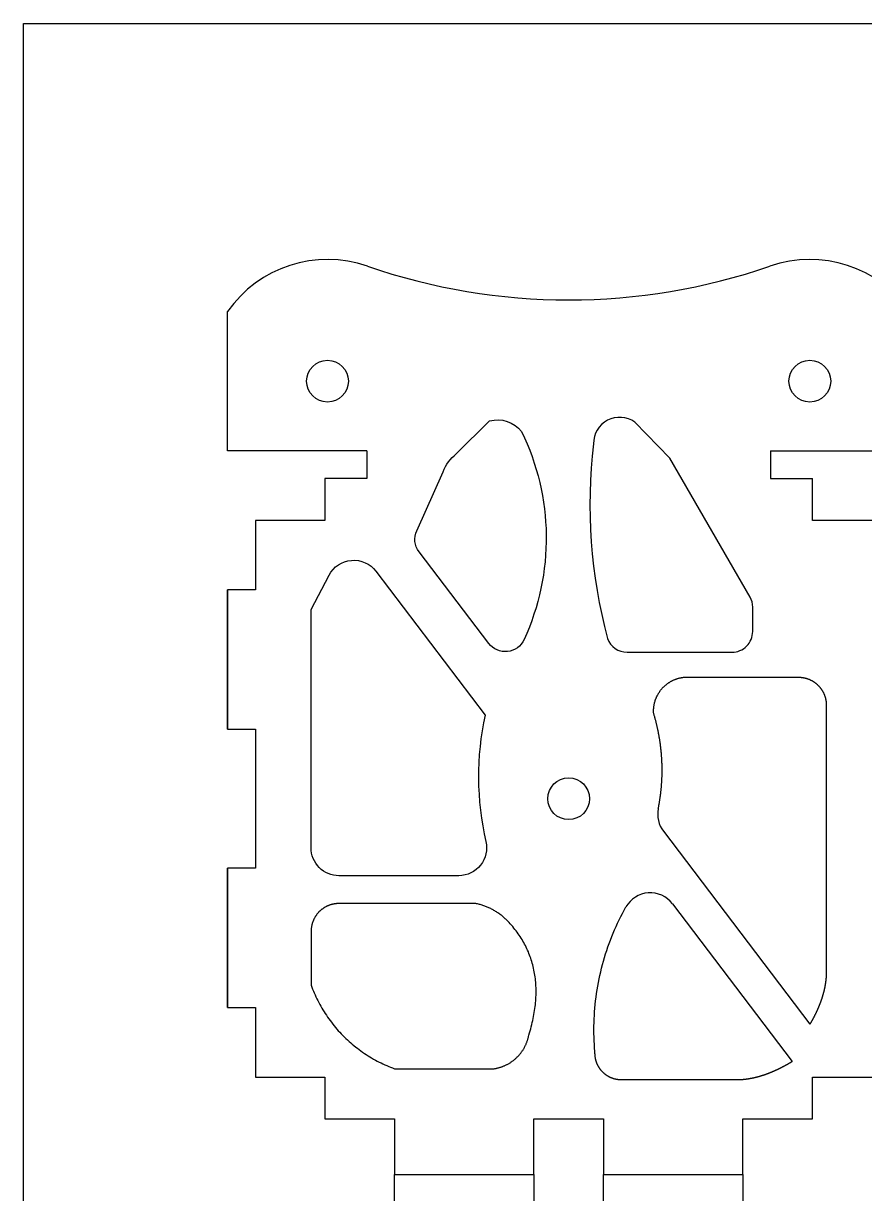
# Model space of a CAD drawing. Header units: millimetres. Extents: x 101 to 1419, y 216 to 432.
# Drawn here: x 1119.8 to 1180.2, y 348.2 to 432.3 of the extents above; entities that cross this region are included whole.
import ezdxf

# ---------------------------------------------------------------- set-up
doc = ezdxf.new("R2010")
doc.units = ezdxf.units.MM
doc.layers.add('2mm航空层板', color=2, linetype='Continuous')

msp = doc.modelspace()

# ---------------------------------------------------------------- linework, layer by layer
msp.add_lwpolyline([(1119.817, 432.277), (1418.924, 432.277), (1418.924, 271.384), (1119.817, 271.384)], close=True)
at = {"layer": '2mm航空层板'}
for p, q in [((1134.475, 401.575), (1134.475, 411.575)), ((1134.475, 401.575), (1134.475, 411.575)), ((1144.475, 401.575), (1134.475, 401.575)), ((1144.475, 401.575), (1144.475, 399.575)), ((1173.475, 401.575), (1183.475, 401.575)), ((1173.475, 401.575), (1173.475, 399.575)), ((1144.475, 399.575), (1141.475, 399.575)), ((1141.475, 399.575), (1141.475, 396.575)), ((1173.475, 399.575), (1176.475, 399.575)), ((1176.475, 396.575), (1176.475, 399.575)), ((1141.475, 396.575), (1136.475, 396.575)), ((1136.475, 396.575), (1136.475, 391.575)), ((1181.475, 396.575), (1176.475, 396.575)), ((1134.475, 381.575), (1134.475, 391.575)), ((1136.475, 391.575), (1134.475, 391.575)), ((1134.475, 391.575), (1134.475, 381.575)), ((1134.475, 381.575), (1136.475, 381.575)), ((1136.475, 381.575), (1136.475, 371.575)), ((1165.776, 374.247), (1176.298, 360.379)), ((1134.475, 361.575), (1134.475, 371.575)), ((1136.475, 371.575), (1134.475, 371.575)), ((1134.475, 371.575), (1134.475, 361.575)), ((1166.425, 369.029), (1175.028, 357.691)), ((1134.475, 361.575), (1136.475, 361.575)), ((1136.475, 361.575), (1136.475, 356.575)), ((1136.475, 356.575), (1141.475, 356.575)), ((1141.475, 356.575), (1141.475, 353.575)), ((1176.475, 353.575), (1176.475, 356.575)), ((1176.475, 356.575), (1181.475, 356.575)), ((1141.475, 353.575), (1146.475, 353.575)), ((1146.475, 353.575), (1146.475, 349.575)), ((1156.475, 349.575), (1156.475, 353.575)), ((1156.475, 353.575), (1161.475, 353.575)), ((1161.475, 353.575), (1161.475, 349.575)), ((1171.475, 349.575), (1171.475, 353.575)), ((1171.475, 353.575), (1176.475, 353.575))]:
    msp.add_line(p, q, dxfattribs=at)
for points in [[(1148.059, 395.833), (1149.966, 400.069, -0.14107), (1150.896, 401.348), (1153.295, 403.723, -0.299956), (1155.596, 402.951, -0.224333), (1155.772, 388.009, -0.566928), (1153.233, 387.729), (1148.231, 394.322, -0.274639)], [(1170.702, 387.1, 0.414214), (1172.191, 388.589), (1172.191, 390.348, 0.124665), (1172.012, 391.056), (1166.232, 401.038), (1163.723, 403.621, 0.620904), (1160.761, 402.074, 0.09486), (1161.765, 388.093, 0.317918), (1163.168, 387.1)]]:
    msp.add_lwpolyline(points, format="xyb", close=True, dxfattribs=at)
msp.add_lwpolyline([(1152.973, 382.585, 0.111225), (1153.033, 373.498, -0.482738), (1151.085, 371.045), (1142.475, 371.045, -0.414214), (1140.475, 373.045), (1140.475, 390.175), (1141.77, 392.638, -0.549131), (1145.133, 392.917), (1152.973, 382.585)], format="xyb", dxfattribs=at)
for points in [[(1146.475, 346.575), (1146.475, 349.575), (1156.475, 349.575), (1156.475, 346.575)], [(1161.475, 346.575), (1161.475, 349.575), (1171.475, 349.575), (1171.475, 346.575)]]:
    msp.add_lwpolyline(points, dxfattribs=at)
for points in [[(1165.08, 382.704, 0), (1165.078, 382.736, 0), (1165.076, 382.768, 0), (1165.075, 382.801, 0), (1165.074, 382.833, 0), (1165.074, 382.866, 0), (1165.074, 382.899, 0), (1165.074, 382.932, 0), (1165.075, 382.965, 0), (1165.077, 382.999, 0), (1165.078, 383.032, 0), (1165.081, 383.066, 0), (1165.084, 383.1, 0), (1165.087, 383.134, 0), (1165.091, 383.168, 0), (1165.095, 383.202, 0), (1165.1, 383.236, 0), (1165.105, 383.271, 0), (1165.111, 383.305, 0), (1165.117, 383.339, 0), (1165.124, 383.374, 0), (1165.131, 383.408, 0), (1165.139, 383.442, 0), (1165.148, 383.477, 0), (1165.157, 383.511, 0), (1165.166, 383.546, 0), (1165.176, 383.58, 0), (1165.187, 383.614, 0), (1165.198, 383.649, 0), (1165.21, 383.683, 0), (1165.222, 383.717, 0), (1165.235, 383.751, 0), (1165.248, 383.785, 0), (1165.262, 383.819, 0), (1165.276, 383.852, 0), (1165.291, 383.886, 0), (1165.306, 383.919, 0), (1165.322, 383.952, 0), (1165.339, 383.985, 0), (1165.356, 384.018, 0), (1165.373, 384.051, 0), (1165.391, 384.083, 0), (1165.41, 384.115, 0), (1165.429, 384.147, 0), (1165.449, 384.179, 0), (1165.469, 384.21, 0), (1165.489, 384.241, 0), (1165.51, 384.272, 0), (1165.532, 384.303, 0), (1165.554, 384.333, 0), (1165.577, 384.363, 0), (1165.6, 384.392, 0), (1165.623, 384.421, 0), (1165.647, 384.45, 0), (1165.671, 384.479, 0), (1165.696, 384.507, 0), (1165.721, 384.534, 0), (1165.747, 384.562, 0), (1165.773, 384.589, 0), (1165.799, 384.615, 0), (1165.826, 384.641, 0), (1165.853, 384.667, 0), (1165.881, 384.692, 0), (1165.909, 384.716, 0), (1165.937, 384.741, 0), (1165.966, 384.764, 0), (1165.995, 384.788, 0), (1166.024, 384.81, 0), (1166.053, 384.833, 0), (1166.083, 384.855, 0), (1166.113, 384.876, 0), (1166.143, 384.897, 0), (1166.174, 384.917, 0), (1166.205, 384.937, 0), (1166.236, 384.956, 0), (1166.267, 384.975, 0), (1166.298, 384.994, 0), (1166.33, 385.011, 0), (1166.362, 385.029, 0), (1166.394, 385.045, 0), (1166.426, 385.062, 0), (1166.458, 385.077, 0), (1166.491, 385.092, 0), (1166.523, 385.107, 0), (1166.556, 385.121, 0), (1166.588, 385.135, 0), (1166.621, 385.148, 0), (1166.654, 385.161, 0), (1166.687, 385.173, 0), (1166.72, 385.184, 0), (1166.753, 385.195, 0), (1166.786, 385.206, 0), (1166.819, 385.216, 0), (1166.852, 385.225, 0), (1166.884, 385.234, 0), (1166.917, 385.243, 0), (1166.95, 385.251, 0), (1166.983, 385.258, 0), (1167.016, 385.265, 0), (1167.049, 385.272, 0), (1167.081, 385.278, 0), (1167.114, 385.283, 0), (1167.147, 385.288, 0), (1167.179, 385.293, 0), (1167.211, 385.297, 0), (1167.243, 385.301, 0), (1167.276, 385.304, 0), (1167.348, 385.306, 0), (1167.467, 385.306, 0), (1167.587, 385.306, 0), (1167.706, 385.306, 0), (1167.826, 385.306, 0), (1167.945, 385.306, 0), (1168.064, 385.306, 0), (1168.184, 385.306, 0), (1168.303, 385.306, 0), (1168.423, 385.306, 0), (1168.542, 385.306, 0), (1168.662, 385.306, 0), (1168.781, 385.306, 0), (1168.9, 385.306, 0), (1169.02, 385.306, 0), (1169.139, 385.306, 0), (1169.259, 385.306, 0), (1169.378, 385.306, 0), (1169.498, 385.306, 0), (1169.617, 385.306, 0), (1169.736, 385.306, 0), (1169.856, 385.306, 0), (1169.975, 385.306, 0), (1170.095, 385.306, 0), (1170.214, 385.306, 0), (1170.334, 385.306, 0), (1170.453, 385.306, 0), (1170.572, 385.306, 0), (1170.692, 385.306, 0), (1170.811, 385.306, 0), (1170.931, 385.306, 0), (1171.05, 385.306, 0), (1171.17, 385.306, 0), (1171.289, 385.306, 0), (1171.409, 385.306, 0), (1171.528, 385.306, 0), (1171.647, 385.306, 0), (1171.767, 385.306, 0), (1171.886, 385.306, 0), (1172.006, 385.306, 0), (1172.125, 385.306, 0), (1172.245, 385.306, 0), (1172.364, 385.306, 0), (1172.483, 385.306, 0), (1172.603, 385.306, 0), (1172.722, 385.306, 0), (1172.842, 385.306, 0), (1172.961, 385.306, 0), (1173.081, 385.306, 0), (1173.2, 385.306, 0), (1173.319, 385.306, 0), (1173.439, 385.306, 0), (1173.558, 385.306, 0), (1173.678, 385.306, 0), (1173.797, 385.306, 0), (1173.917, 385.306, 0), (1174.036, 385.306, 0), (1174.155, 385.306, 0), (1174.275, 385.306, 0), (1174.394, 385.306, 0), (1174.514, 385.306, 0), (1174.633, 385.306, 0), (1174.753, 385.306, 0), (1174.872, 385.306, 0), (1174.992, 385.306, 0), (1175.111, 385.306, 0), (1175.23, 385.306, 0), (1175.35, 385.306, 0), (1175.469, 385.306, 0), (1175.503, 385.306, 0), (1175.531, 385.305, 0), (1175.56, 385.304, 0), (1175.588, 385.303, 0), (1175.617, 385.301, 0), (1175.646, 385.299, 0), (1175.675, 385.296, 0), (1175.703, 385.293, 0), (1175.732, 385.289, 0), (1175.761, 385.285, 0), (1175.79, 385.281, 0), (1175.819, 385.276, 0), (1175.847, 385.271, 0), (1175.876, 385.265, 0), (1175.905, 385.259, 0), (1175.934, 385.253, 0), (1175.962, 385.246, 0), (1175.991, 385.238, 0), (1176.019, 385.231, 0), (1176.047, 385.222, 0), (1176.076, 385.214, 0), (1176.104, 385.205, 0), (1176.132, 385.195, 0), (1176.159, 385.185, 0), (1176.187, 385.175, 0), (1176.215, 385.164, 0), (1176.242, 385.153, 0), (1176.269, 385.142, 0), (1176.296, 385.13, 0), (1176.323, 385.117, 0), (1176.35, 385.105, 0), (1176.376, 385.092, 0), (1176.403, 385.078, 0), (1176.429, 385.064, 0), (1176.455, 385.05, 0), (1176.48, 385.035, 0), (1176.505, 385.02, 0), (1176.531, 385.005, 0), (1176.555, 384.989, 0), (1176.58, 384.973, 0), (1176.604, 384.957, 0), (1176.628, 384.94, 0), (1176.652, 384.923, 0), (1176.675, 384.906, 0), (1176.699, 384.888, 0), (1176.721, 384.87, 0), (1176.744, 384.852, 0), (1176.766, 384.834, 0), (1176.788, 384.815, 0), (1176.81, 384.796, 0), (1176.831, 384.777, 0), (1176.852, 384.757, 0), (1176.872, 384.737, 0), (1176.893, 384.717, 0), (1176.913, 384.697, 0), (1176.932, 384.676, 0), (1176.952, 384.655, 0), (1176.971, 384.634, 0), (1176.99, 384.612, 0), (1177.009, 384.59, 0), (1177.027, 384.568, 0), (1177.045, 384.545, 0), (1177.063, 384.522, 0), (1177.081, 384.499, 0), (1177.098, 384.476, 0), (1177.115, 384.452, 0), (1177.131, 384.428, 0), (1177.147, 384.403, 0), (1177.163, 384.379, 0), (1177.179, 384.354, 0), (1177.194, 384.329, 0), (1177.209, 384.303, 0), (1177.224, 384.278, 0), (1177.238, 384.252, 0), (1177.251, 384.226, 0), (1177.265, 384.199, 0), (1177.278, 384.173, 0), (1177.29, 384.146, 0), (1177.303, 384.119, 0), (1177.315, 384.092, 0), (1177.326, 384.065, 0), (1177.337, 384.037, 0), (1177.348, 384.01, 0), (1177.358, 383.982, 0), (1177.368, 383.954, 0), (1177.377, 383.926, 0), (1177.386, 383.898, 0), (1177.394, 383.87, 0), (1177.403, 383.842, 0), (1177.41, 383.813, 0), (1177.417, 383.785, 0), (1177.424, 383.756, 0), (1177.431, 383.727, 0), (1177.437, 383.699, 0), (1177.442, 383.67, 0), (1177.447, 383.641, 0), (1177.452, 383.612, 0), (1177.456, 383.584, 0), (1177.46, 383.555, 0), (1177.463, 383.526, 0), (1177.466, 383.497, 0), (1177.469, 383.468, 0), (1177.471, 383.44, 0), (1177.473, 383.411, 0), (1177.474, 383.382, 0), (1177.475, 383.354, 0), (1177.476, 383.325, 0), (1177.476, 383.214, 0), (1177.476, 382.935, 0), (1177.476, 382.655, 0), (1177.476, 382.375, 0), (1177.476, 382.096, 0), (1177.476, 381.816, 0), (1177.476, 381.536, 0), (1177.476, 381.257, 0), (1177.476, 380.977, 0), (1177.476, 380.697, 0), (1177.476, 380.417, 0), (1177.476, 380.138, 0), (1177.476, 379.858, 0), (1177.476, 379.578, 0), (1177.476, 379.299, 0), (1177.476, 379.019, 0), (1177.476, 378.739, 0), (1177.476, 378.459, 0), (1177.476, 378.18, 0), (1177.476, 377.9, 0), (1177.476, 377.62, 0), (1177.476, 377.341, 0), (1177.476, 377.061, 0), (1177.476, 376.781, 0), (1177.476, 376.502, 0), (1177.476, 376.222, 0), (1177.476, 375.942, 0), (1177.476, 375.662, 0), (1177.476, 375.383, 0), (1177.476, 375.103, 0), (1177.476, 374.823, 0), (1177.476, 374.544, 0), (1177.476, 374.264, 0), (1177.476, 373.984, 0), (1177.476, 373.704, 0), (1177.476, 373.425, 0), (1177.476, 373.145, 0), (1177.476, 372.865, 0), (1177.476, 372.586, 0), (1177.476, 372.306, 0), (1177.476, 372.026, 0), (1177.476, 371.747, 0), (1177.476, 371.467, 0), (1177.476, 371.187, 0), (1177.476, 370.907, 0), (1177.476, 370.628, 0), (1177.476, 370.348, 0), (1177.476, 370.068, 0), (1177.476, 369.789, 0), (1177.476, 369.509, 0), (1177.476, 369.229, 0), (1177.476, 368.949, 0), (1177.476, 368.67, 0), (1177.476, 368.39, 0), (1177.476, 368.11, 0), (1177.476, 367.831, 0), (1177.476, 367.551, 0), (1177.476, 367.271, 0), (1177.476, 366.992, 0), (1177.476, 366.712, 0), (1177.476, 366.432, 0), (1177.476, 366.152, 0), (1177.476, 365.873, 0), (1177.476, 365.593, 0), (1177.476, 365.313, 0), (1177.476, 365.034, 0), (1177.476, 364.754, 0), (1177.476, 364.474, 0), (1177.476, 364.194, 0), (1177.476, 364.13, 0), (1177.476, 364.116, 0), (1177.475, 364.101, 0), (1177.475, 364.087, 0), (1177.475, 364.072, 0), (1177.475, 364.057, 0), (1177.475, 364.043, 0), (1177.474, 364.028, 0), (1177.474, 364.014, 0), (1177.474, 363.999, 0), (1177.473, 363.984, 0), (1177.473, 363.97, 0), (1177.472, 363.955, 0), (1177.472, 363.941, 0), (1177.471, 363.926, 0), (1177.47, 363.911, 0), (1177.47, 363.897, 0), (1177.469, 363.882, 0), (1177.468, 363.868, 0), (1177.468, 363.853, 0), (1177.467, 363.839, 0), (1177.466, 363.824, 0), (1177.465, 363.809, 0), (1177.464, 363.795, 0), (1177.463, 363.78, 0), (1177.462, 363.766, 0), (1177.461, 363.751, 0), (1177.46, 363.737, 0), (1177.459, 363.722, 0), (1177.458, 363.707, 0), (1177.456, 363.693, 0), (1177.455, 363.678, 0), (1177.454, 363.664, 0), (1177.452, 363.649, 0), (1177.451, 363.635, 0), (1177.45, 363.62, 0), (1177.448, 363.605, 0), (1177.447, 363.591, 0), (1177.445, 363.576, 0), (1177.444, 363.562, 0), (1177.442, 363.547, 0), (1177.44, 363.533, 0), (1177.439, 363.518, 0), (1177.437, 363.504, 0), (1177.435, 363.489, 0), (1177.434, 363.474, 0), (1177.432, 363.46, 0), (1177.43, 363.445, 0), (1177.428, 363.431, 0), (1177.426, 363.416, 0), (1177.424, 363.402, 0), (1177.422, 363.387, 0), (1177.42, 363.373, 0), (1177.418, 363.358, 0), (1177.416, 363.344, 0), (1177.414, 363.329, 0), (1177.412, 363.315, 0), (1177.409, 363.3, 0), (1177.407, 363.286, 0), (1177.405, 363.271, 0), (1177.402, 363.257, 0), (1177.4, 363.242, 0), (1177.398, 363.228, 0), (1177.395, 363.213, 0), (1177.393, 363.199, 0), (1177.39, 363.184, 0), (1177.388, 363.17, 0), (1177.385, 363.155, 0), (1177.383, 363.141, 0), (1177.38, 363.126, 0), (1177.377, 363.112, 0), (1177.375, 363.097, 0), (1177.372, 363.083, 0), (1177.369, 363.069, 0), (1177.366, 363.054, 0), (1177.363, 363.04, 0), (1177.36, 363.025, 0), (1177.358, 363.011, 0), (1177.355, 362.996, 0), (1177.352, 362.982, 0), (1177.349, 362.968, 0), (1177.346, 362.953, 0), (1177.343, 362.939, 0), (1177.339, 362.924, 0), (1177.336, 362.91, 0), (1177.333, 362.895, 0), (1177.33, 362.881, 0), (1177.327, 362.867, 0), (1177.323, 362.852, 0), (1177.32, 362.838, 0), (1177.317, 362.824, 0), (1177.313, 362.809, 0), (1177.31, 362.795, 0), (1177.306, 362.78, 0), (1177.303, 362.766, 0), (1177.299, 362.752, 0), (1177.296, 362.737, 0), (1177.292, 362.723, 0), (1177.289, 362.709, 0), (1177.285, 362.694, 0), (1177.282, 362.68, 0), (1177.278, 362.666, 0), (1177.274, 362.651, 0), (1177.27, 362.637, 0), (1177.267, 362.623, 0), (1177.263, 362.609, 0), (1177.259, 362.594, 0), (1177.255, 362.58, 0), (1177.251, 362.566, 0), (1177.247, 362.551, 0), (1177.243, 362.537, 0), (1177.239, 362.523, 0), (1177.235, 362.509, 0), (1177.231, 362.494, 0), (1177.227, 362.48, 0), (1177.223, 362.466, 0), (1177.219, 362.452, 0), (1177.215, 362.437, 0), (1177.21, 362.423, 0), (1177.206, 362.409, 0), (1177.202, 362.395, 0), (1177.198, 362.38, 0), (1177.193, 362.366, 0), (1177.189, 362.352, 0), (1177.185, 362.338, 0), (1177.18, 362.324, 0), (1177.176, 362.31, 0), (1177.171, 362.295, 0), (1177.167, 362.281, 0), (1177.162, 362.267, 0), (1177.158, 362.253, 0), (1177.153, 362.239, 0), (1177.148, 362.225, 0), (1177.144, 362.211, 0), (1177.139, 362.196, 0), (1177.134, 362.182, 0), (1177.13, 362.168, 0), (1177.125, 362.154, 0), (1177.12, 362.14, 0), (1177.115, 362.126, 0), (1177.111, 362.112, 0), (1177.106, 362.098, 0), (1177.101, 362.084, 0), (1177.096, 362.07, 0), (1177.091, 362.056, 0), (1177.086, 362.042, 0), (1177.081, 362.028, 0), (1177.076, 362.014, 0), (1177.071, 362, 0), (1177.066, 361.986, 0), (1177.061, 361.972, 0), (1177.056, 361.958, 0), (1177.05, 361.944, 0), (1177.045, 361.93, 0), (1177.04, 361.916, 0), (1177.035, 361.902, 0), (1177.03, 361.888, 0), (1177.024, 361.874, 0), (1177.019, 361.86, 0), (1177.014, 361.846, 0), (1177.008, 361.832, 0), (1177.003, 361.818, 0), (1176.998, 361.804, 0), (1176.992, 361.79, 0), (1176.987, 361.776, 0), (1176.981, 361.763, 0), (1176.976, 361.749, 0), (1176.97, 361.735, 0), (1176.965, 361.721, 0), (1176.959, 361.707, 0), (1176.953, 361.693, 0), (1176.948, 361.68, 0), (1176.942, 361.666, 0), (1176.937, 361.652, 0), (1176.931, 361.638, 0), (1176.925, 361.624, 0), (1176.919, 361.611, 0), (1176.914, 361.597, 0), (1176.908, 361.583, 0), (1176.902, 361.569, 0), (1176.896, 361.556, 0), (1176.89, 361.542, 0), (1176.884, 361.528, 0), (1176.879, 361.514, 0), (1176.873, 361.501, 0), (1176.867, 361.487, 0), (1176.861, 361.473, 0), (1176.855, 361.46, 0), (1176.849, 361.446, 0), (1176.843, 361.432, 0), (1176.837, 361.419, 0), (1176.83, 361.405, 0), (1176.824, 361.391, 0), (1176.818, 361.378, 0), (1176.812, 361.364, 0), (1176.806, 361.351, 0), (1176.8, 361.337, 0), (1176.794, 361.323, 0), (1176.787, 361.31, 0), (1176.781, 361.296, 0), (1176.775, 361.283, 0), (1176.768, 361.269, 0), (1176.762, 361.256, 0), (1176.756, 361.242, 0), (1176.749, 361.229, 0), (1176.743, 361.215, 0), (1176.737, 361.202, 0), (1176.73, 361.188, 0), (1176.724, 361.175, 0), (1176.717, 361.161, 0), (1176.711, 361.148, 0), (1176.704, 361.135, 0), (1176.698, 361.121, 0), (1176.691, 361.108, 0), (1176.685, 361.094, 0), (1176.678, 361.081, 0), (1176.672, 361.068, 0), (1176.665, 361.054, 0), (1176.658, 361.041, 0), (1176.652, 361.028, 0), (1176.645, 361.014, 0), (1176.638, 361.001, 0), (1176.632, 360.988, 0), (1176.625, 360.974, 0), (1176.618, 360.961, 0), (1176.611, 360.948, 0), (1176.604, 360.935, 0), (1176.598, 360.921, 0), (1176.591, 360.908, 0), (1176.584, 360.895, 0), (1176.577, 360.882, 0), (1176.57, 360.869, 0), (1176.563, 360.855, 0), (1176.556, 360.842, 0), (1176.55, 360.829, 0), (1176.543, 360.816, 0), (1176.536, 360.803, 0), (1176.529, 360.79, 0), (1176.522, 360.777, 0), (1176.515, 360.763, 0), (1176.508, 360.75, 0), (1176.501, 360.737, 0), (1176.493, 360.724, 0), (1176.486, 360.711, 0), (1176.479, 360.698, 0), (1176.472, 360.685, 0), (1176.465, 360.672, 0), (1176.458, 360.659, 0), (1176.451, 360.646, 0), (1176.443, 360.633, 0), (1176.436, 360.62, 0), (1176.429, 360.607, 0), (1176.422, 360.594, 0), (1176.415, 360.582, 0), (1176.407, 360.569, 0), (1176.4, 360.556, 0), (1176.393, 360.543, 0), (1176.385, 360.53, 0), (1176.378, 360.517, 0), (1176.371, 360.504, 0), (1176.363, 360.492, 0), (1176.356, 360.479, 0), (1176.349, 360.466, 0), (1176.341, 360.453, 0), (1176.334, 360.44, 0), (1176.326, 360.428, 0), (1176.319, 360.415, 0), (1176.298, 360.379, 0)], [(1165.409, 375.851, 0), (1165.42, 375.905, 0), (1165.431, 375.959, 0), (1165.441, 376.014, 0), (1165.451, 376.068, 0), (1165.461, 376.122, 0), (1165.471, 376.177, 0), (1165.48, 376.231, 0), (1165.49, 376.286, 0), (1165.499, 376.34, 0), (1165.508, 376.395, 0), (1165.516, 376.45, 0), (1165.525, 376.504, 0), (1165.533, 376.559, 0), (1165.541, 376.614, 0), (1165.549, 376.669, 0), (1165.556, 376.723, 0), (1165.564, 376.778, 0), (1165.571, 376.833, 0), (1165.578, 376.888, 0), (1165.585, 376.943, 0), (1165.591, 376.998, 0), (1165.597, 377.053, 0), (1165.604, 377.108, 0), (1165.609, 377.163, 0), (1165.615, 377.218, 0), (1165.62, 377.273, 0), (1165.626, 377.328, 0), (1165.631, 377.383, 0), (1165.635, 377.438, 0), (1165.64, 377.493, 0), (1165.644, 377.548, 0), (1165.648, 377.603, 0), (1165.652, 377.659, 0), (1165.656, 377.714, 0), (1165.66, 377.769, 0), (1165.663, 377.824, 0), (1165.666, 377.879, 0), (1165.669, 377.934, 0), (1165.671, 377.99, 0), (1165.674, 378.045, 0), (1165.676, 378.1, 0), (1165.678, 378.155, 0), (1165.679, 378.21, 0), (1165.681, 378.265, 0), (1165.682, 378.32, 0), (1165.683, 378.376, 0), (1165.684, 378.431, 0), (1165.685, 378.486, 0), (1165.685, 378.541, 0), (1165.686, 378.596, 0), (1165.686, 378.651, 0), (1165.685, 378.706, 0), (1165.685, 378.761, 0), (1165.684, 378.816, 0), (1165.683, 378.871, 0), (1165.682, 378.926, 0), (1165.681, 378.981, 0), (1165.68, 379.036, 0), (1165.678, 379.091, 0), (1165.676, 379.146, 0), (1165.674, 379.201, 0), (1165.671, 379.256, 0), (1165.669, 379.31, 0), (1165.666, 379.365, 0), (1165.663, 379.42, 0), (1165.66, 379.475, 0), (1165.656, 379.529, 0), (1165.653, 379.584, 0), (1165.649, 379.639, 0), (1165.645, 379.693, 0), (1165.641, 379.748, 0), (1165.636, 379.802, 0), (1165.631, 379.857, 0), (1165.626, 379.911, 0), (1165.621, 379.965, 0), (1165.616, 380.02, 0), (1165.611, 380.074, 0), (1165.605, 380.128, 0), (1165.599, 380.182, 0), (1165.593, 380.236, 0), (1165.586, 380.29, 0), (1165.58, 380.344, 0), (1165.573, 380.398, 0), (1165.566, 380.452, 0), (1165.559, 380.506, 0), (1165.552, 380.56, 0), (1165.544, 380.614, 0), (1165.536, 380.667, 0), (1165.528, 380.721, 0), (1165.52, 380.775, 0), (1165.512, 380.828, 0), (1165.503, 380.882, 0), (1165.494, 380.935, 0), (1165.485, 380.988, 0), (1165.476, 381.041, 0), (1165.467, 381.095, 0), (1165.457, 381.148, 0), (1165.447, 381.201, 0), (1165.437, 381.254, 0), (1165.427, 381.307, 0), (1165.417, 381.359, 0), (1165.406, 381.412, 0), (1165.395, 381.465, 0), (1165.384, 381.517, 0), (1165.373, 381.57, 0), (1165.362, 381.622, 0), (1165.35, 381.675, 0), (1165.339, 381.727, 0), (1165.327, 381.779, 0), (1165.315, 381.831, 0), (1165.302, 381.883, 0), (1165.29, 381.935, 0), (1165.277, 381.987, 0), (1165.264, 382.039, 0), (1165.251, 382.091, 0), (1165.238, 382.142, 0), (1165.224, 382.194, 0), (1165.211, 382.245, 0), (1165.197, 382.297, 0), (1165.183, 382.348, 0), (1165.169, 382.399, 0), (1165.155, 382.45, 0), (1165.14, 382.501, 0), (1165.125, 382.552, 0), (1165.11, 382.603, 0), (1165.095, 382.653, 0), (1165.08, 382.704, 0)], [(1140.476, 363.176, 0), (1140.528, 363.036, 0), (1140.582, 362.897, 0), (1140.638, 362.758, 0), (1140.697, 362.62, 0), (1140.758, 362.482, 0), (1140.821, 362.345, 0), (1140.887, 362.208, 0), (1140.954, 362.072, 0), (1141.024, 361.937, 0), (1141.096, 361.802, 0), (1141.171, 361.669, 0), (1141.247, 361.536, 0), (1141.326, 361.404, 0), (1141.407, 361.273, 0), (1141.49, 361.143, 0), (1141.575, 361.014, 0), (1141.662, 360.886, 0), (1141.751, 360.76, 0), (1141.843, 360.635, 0), (1141.936, 360.511, 0), (1142.031, 360.388, 0), (1142.129, 360.267, 0), (1142.228, 360.147, 0), (1142.329, 360.028, 0), (1142.432, 359.912, 0), (1142.537, 359.796, 0), (1142.644, 359.683, 0), (1142.752, 359.571, 0), (1142.863, 359.46, 0), (1142.974, 359.352, 0), (1143.088, 359.245, 0), (1143.203, 359.14, 0), (1143.32, 359.037, 0), (1143.438, 358.935, 0), (1143.558, 358.836, 0), (1143.679, 358.738, 0), (1143.802, 358.643, 0), (1143.926, 358.549, 0), (1144.051, 358.458, 0), (1144.177, 358.368, 0), (1144.305, 358.281, 0), (1144.434, 358.196, 0), (1144.564, 358.113, 0), (1144.694, 358.032, 0), (1144.826, 357.953, 0), (1144.959, 357.876, 0), (1145.093, 357.802, 0), (1145.227, 357.73, 0), (1145.362, 357.659, 0), (1145.498, 357.592, 0), (1145.635, 357.526, 0), (1145.772, 357.463, 0), (1145.91, 357.402, 0), (1146.048, 357.343, 0), (1146.187, 357.286, 0), (1146.326, 357.232, 0), (1146.466, 357.179, 0), (1146.577, 357.176, 0), (1146.686, 357.176, 0), (1146.795, 357.176, 0), (1146.904, 357.176, 0), (1147.013, 357.176, 0), (1147.122, 357.176, 0), (1147.231, 357.176, 0), (1147.34, 357.176, 0), (1147.449, 357.176, 0), (1147.558, 357.176, 0), (1147.667, 357.176, 0), (1147.776, 357.176, 0), (1147.885, 357.176, 0), (1147.994, 357.176, 0), (1148.103, 357.176, 0), (1148.212, 357.176, 0), (1148.321, 357.176, 0), (1148.43, 357.176, 0), (1148.539, 357.176, 0), (1148.648, 357.176, 0), (1148.757, 357.176, 0), (1148.866, 357.176, 0), (1148.975, 357.176, 0), (1149.084, 357.176, 0), (1149.193, 357.176, 0), (1149.302, 357.176, 0), (1149.411, 357.176, 0), (1149.52, 357.176, 0), (1149.629, 357.176, 0), (1149.738, 357.176, 0), (1149.847, 357.176, 0), (1149.956, 357.176, 0), (1150.065, 357.176, 0), (1150.174, 357.176, 0), (1150.283, 357.176, 0), (1150.392, 357.176, 0), (1150.501, 357.176, 0), (1150.61, 357.176, 0), (1150.719, 357.176, 0), (1150.828, 357.176, 0), (1150.937, 357.176, 0), (1151.046, 357.176, 0), (1151.155, 357.176, 0), (1151.264, 357.176, 0), (1151.373, 357.176, 0), (1151.482, 357.176, 0), (1151.592, 357.176, 0), (1151.701, 357.176, 0), (1151.81, 357.176, 0), (1151.919, 357.176, 0), (1152.028, 357.176, 0), (1152.137, 357.176, 0), (1152.246, 357.176, 0), (1152.355, 357.176, 0), (1152.464, 357.176, 0), (1152.573, 357.176, 0), (1152.682, 357.176, 0), (1152.791, 357.176, 0), (1152.9, 357.176, 0), (1153.009, 357.176, 0), (1153.118, 357.176, 0), (1153.227, 357.176, 0), (1153.336, 357.176, 0), (1153.445, 357.176, 0), (1153.554, 357.176, 0), (1153.631, 357.179, 0), (1153.674, 357.186, 0), (1153.717, 357.194, 0), (1153.76, 357.202, 0), (1153.803, 357.211, 0), (1153.846, 357.221, 0), (1153.889, 357.232, 0), (1153.932, 357.243, 0), (1153.975, 357.255, 0), (1154.018, 357.267, 0), (1154.061, 357.28, 0), (1154.104, 357.294, 0), (1154.147, 357.309, 0), (1154.19, 357.324, 0), (1154.232, 357.34, 0), (1154.275, 357.356, 0), (1154.317, 357.374, 0), (1154.359, 357.392, 0), (1154.402, 357.411, 0), (1154.444, 357.43, 0), (1154.485, 357.45, 0), (1154.527, 357.471, 0), (1154.568, 357.492, 0), (1154.609, 357.515, 0), (1154.65, 357.537, 0), (1154.69, 357.561, 0), (1154.73, 357.585, 0), (1154.77, 357.61, 0), (1154.81, 357.635, 0), (1154.849, 357.662, 0), (1154.888, 357.688, 0), (1154.926, 357.716, 0), (1154.964, 357.744, 0), (1155.002, 357.772, 0), (1155.039, 357.802, 0), (1155.075, 357.832, 0), (1155.112, 357.862, 0), (1155.147, 357.893, 0), (1155.183, 357.925, 0), (1155.218, 357.957, 0), (1155.252, 357.99, 0), (1155.286, 358.023, 0), (1155.319, 358.057, 0), (1155.352, 358.091, 0), (1155.384, 358.126, 0), (1155.415, 358.161, 0), (1155.446, 358.197, 0), (1155.477, 358.233, 0), (1155.506, 358.269, 0), (1155.536, 358.306, 0), (1155.564, 358.344, 0), (1155.592, 358.382, 0), (1155.619, 358.42, 0), (1155.646, 358.458, 0), (1155.672, 358.497, 0), (1155.697, 358.537, 0), (1155.722, 358.576, 0), (1155.746, 358.616, 0), (1155.769, 358.656, 0), (1155.792, 358.696, 0), (1155.814, 358.737, 0), (1155.835, 358.778, 0), (1155.856, 358.819, 0), (1155.876, 358.86, 0), (1155.895, 358.901, 0), (1155.914, 358.943, 0), (1155.932, 358.985, 0), (1155.949, 359.027, 0), (1155.965, 359.069, 0), (1155.981, 359.111, 0), (1155.996, 359.153, 0), (1156.011, 359.195, 0), (1156.025, 359.237, 0), (1156.038, 359.28, 0), (1156.05, 359.322, 0), (1156.062, 359.364, 0), (1156.073, 359.407, 0), (1156.084, 359.449, 0), (1156.093, 359.491, 0), (1156.125, 359.599, 0), (1156.17, 359.75, 0), (1156.213, 359.901, 0), (1156.254, 360.05, 0), (1156.293, 360.199, 0), (1156.33, 360.347, 0), (1156.365, 360.493, 0), (1156.397, 360.64, 0), (1156.427, 360.785, 0), (1156.456, 360.929, 0), (1156.482, 361.073, 0), (1156.506, 361.216, 0), (1156.528, 361.357, 0), (1156.548, 361.499, 0), (1156.566, 361.639, 0), (1156.582, 361.778, 0), (1156.595, 361.917, 0), (1156.607, 362.054, 0), (1156.616, 362.191, 0), (1156.624, 362.327, 0), (1156.629, 362.463, 0), (1156.632, 362.597, 0), (1156.633, 362.731, 0), (1156.632, 362.863, 0), (1156.629, 362.995, 0), (1156.624, 363.126, 0), (1156.616, 363.256, 0), (1156.607, 363.386, 0), (1156.595, 363.514, 0), (1156.582, 363.642, 0), (1156.566, 363.769, 0), (1156.548, 363.895, 0), (1156.528, 364.02, 0), (1156.506, 364.144, 0), (1156.482, 364.268, 0), (1156.456, 364.391, 0), (1156.427, 364.512, 0), (1156.397, 364.633, 0), (1156.364, 364.754, 0), (1156.33, 364.873, 0), (1156.293, 364.991, 0), (1156.254, 365.109, 0), (1156.213, 365.226, 0), (1156.17, 365.342, 0), (1156.125, 365.457, 0), (1156.078, 365.571, 0), (1156.029, 365.685, 0), (1155.977, 365.798, 0), (1155.924, 365.909, 0), (1155.868, 366.02, 0), (1155.81, 366.13, 0), (1155.751, 366.24, 0), (1155.689, 366.348, 0), (1155.625, 366.456, 0), (1155.559, 366.563, 0), (1155.49, 366.669, 0), (1155.42, 366.774, 0), (1155.348, 366.878, 0), (1155.273, 366.981, 0), (1155.197, 367.084, 0), (1155.118, 367.186, 0), (1155.037, 367.287, 0), (1154.954, 367.387, 0), (1154.869, 367.486, 0), (1154.782, 367.585, 0), (1154.7, 367.675, 0), (1154.656, 367.724, 0), (1154.611, 367.772, 0), (1154.565, 367.819, 0), (1154.518, 367.866, 0), (1154.47, 367.912, 0), (1154.422, 367.958, 0), (1154.373, 368.003, 0), (1154.323, 368.047, 0), (1154.272, 368.091, 0), (1154.221, 368.133, 0), (1154.169, 368.176, 0), (1154.116, 368.217, 0), (1154.063, 368.257, 0), (1154.008, 368.297, 0), (1153.954, 368.336, 0), (1153.898, 368.374, 0), (1153.842, 368.412, 0), (1153.786, 368.448, 0), (1153.728, 368.484, 0), (1153.671, 368.519, 0), (1153.612, 368.552, 0), (1153.553, 368.585, 0), (1153.494, 368.617, 0), (1153.434, 368.649, 0), (1153.374, 368.679, 0), (1153.313, 368.708, 0), (1153.252, 368.736, 0), (1153.191, 368.764, 0), (1153.129, 368.79, 0), (1153.067, 368.815, 0), (1153.004, 368.84, 0), (1152.942, 368.863, 0), (1152.879, 368.886, 0), (1152.815, 368.907, 0), (1152.752, 368.927, 0), (1152.688, 368.947, 0), (1152.624, 368.965, 0), (1152.56, 368.983, 0), (1152.496, 368.999, 0), (1152.432, 369.014, 0), (1152.367, 369.029, 0), (1152.303, 369.042, 0), (1152.178, 369.046, 0), (1152.028, 369.046, 0), (1151.878, 369.046, 0), (1151.728, 369.046, 0), (1151.579, 369.046, 0), (1151.429, 369.046, 0), (1151.279, 369.046, 0), (1151.129, 369.046, 0), (1150.979, 369.046, 0), (1150.829, 369.046, 0), (1150.679, 369.046, 0), (1150.529, 369.046, 0), (1150.38, 369.046, 0), (1150.23, 369.046, 0), (1150.08, 369.046, 0), (1149.93, 369.046, 0), (1149.78, 369.046, 0), (1149.63, 369.046, 0), (1149.48, 369.046, 0), (1149.331, 369.046, 0), (1149.181, 369.046, 0), (1149.031, 369.046, 0), (1148.881, 369.046, 0), (1148.731, 369.046, 0), (1148.581, 369.046, 0), (1148.431, 369.046, 0), (1148.281, 369.046, 0), (1148.132, 369.046, 0), (1147.982, 369.046, 0), (1147.832, 369.046, 0), (1147.682, 369.046, 0), (1147.532, 369.046, 0), (1147.382, 369.046, 0), (1147.232, 369.046, 0), (1147.083, 369.046, 0), (1146.933, 369.046, 0), (1146.783, 369.046, 0), (1146.633, 369.046, 0), (1146.483, 369.046, 0), (1146.333, 369.046, 0), (1146.183, 369.046, 0), (1146.033, 369.046, 0), (1145.884, 369.046, 0), (1145.734, 369.046, 0), (1145.584, 369.046, 0), (1145.434, 369.046, 0), (1145.284, 369.046, 0), (1145.134, 369.046, 0), (1144.984, 369.046, 0), (1144.835, 369.046, 0), (1144.685, 369.046, 0), (1144.535, 369.046, 0), (1144.385, 369.046, 0), (1144.235, 369.046, 0), (1144.085, 369.046, 0), (1143.935, 369.046, 0), (1143.785, 369.046, 0), (1143.636, 369.046, 0), (1143.486, 369.046, 0), (1143.336, 369.046, 0), (1143.186, 369.046, 0), (1143.036, 369.046, 0), (1142.886, 369.046, 0), (1142.736, 369.046, 0), (1142.587, 369.046, 0), (1142.468, 369.046, 0), (1142.441, 369.046, 0), (1142.413, 369.045, 0), (1142.385, 369.044, 0), (1142.357, 369.042, 0), (1142.329, 369.04, 0), (1142.301, 369.038, 0), (1142.272, 369.035, 0), (1142.244, 369.032, 0), (1142.215, 369.029, 0), (1142.186, 369.025, 0), (1142.158, 369.02, 0), (1142.129, 369.016, 0), (1142.1, 369.01, 0), (1142.071, 369.004, 0), (1142.042, 368.998, 0), (1142.013, 368.992, 0), (1141.984, 368.984, 0), (1141.955, 368.977, 0), (1141.926, 368.969, 0), (1141.897, 368.96, 0), (1141.868, 368.951, 0), (1141.839, 368.942, 0), (1141.81, 368.932, 0), (1141.781, 368.921, 0), (1141.752, 368.91, 0), (1141.723, 368.899, 0), (1141.695, 368.887, 0), (1141.666, 368.875, 0), (1141.638, 368.862, 0), (1141.609, 368.849, 0), (1141.581, 368.835, 0), (1141.553, 368.821, 0), (1141.525, 368.806, 0), (1141.498, 368.791, 0), (1141.47, 368.775, 0), (1141.443, 368.759, 0), (1141.416, 368.742, 0), (1141.389, 368.725, 0), (1141.362, 368.707, 0), (1141.336, 368.689, 0), (1141.31, 368.671, 0), (1141.284, 368.652, 0), (1141.258, 368.633, 0), (1141.233, 368.613, 0), (1141.208, 368.593, 0), (1141.183, 368.572, 0), (1141.159, 368.551, 0), (1141.135, 368.53, 0), (1141.111, 368.508, 0), (1141.088, 368.486, 0), (1141.065, 368.463, 0), (1141.042, 368.44, 0), (1141.02, 368.417, 0), (1140.998, 368.394, 0), (1140.976, 368.37, 0), (1140.955, 368.345, 0), (1140.935, 368.321, 0), (1140.914, 368.296, 0), (1140.894, 368.27, 0), (1140.875, 368.245, 0), (1140.856, 368.219, 0), (1140.837, 368.193, 0), (1140.819, 368.167, 0), (1140.802, 368.14, 0), (1140.784, 368.113, 0), (1140.768, 368.086, 0), (1140.751, 368.059, 0), (1140.735, 368.032, 0), (1140.72, 368.004, 0), (1140.705, 367.976, 0), (1140.691, 367.948, 0), (1140.677, 367.92, 0), (1140.663, 367.892, 0), (1140.65, 367.863, 0), (1140.638, 367.835, 0), (1140.626, 367.806, 0), (1140.614, 367.778, 0), (1140.603, 367.749, 0), (1140.593, 367.72, 0), (1140.583, 367.691, 0), (1140.573, 367.662, 0), (1140.564, 367.633, 0), (1140.555, 367.604, 0), (1140.547, 367.575, 0), (1140.539, 367.546, 0), (1140.532, 367.517, 0), (1140.525, 367.488, 0), (1140.519, 367.459, 0), (1140.513, 367.43, 0), (1140.507, 367.401, 0), (1140.502, 367.372, 0), (1140.498, 367.343, 0), (1140.494, 367.315, 0), (1140.49, 367.286, 0), (1140.487, 367.258, 0), (1140.484, 367.229, 0), (1140.482, 367.201, 0), (1140.48, 367.173, 0), (1140.478, 367.144, 0), (1140.477, 367.116, 0), (1140.476, 367.089, 0), (1140.476, 367.061, 0), (1140.476, 367.019, 0), (1140.476, 366.96, 0), (1140.476, 366.901, 0), (1140.476, 366.842, 0), (1140.476, 366.783, 0), (1140.476, 366.724, 0), (1140.476, 366.664, 0), (1140.476, 366.605, 0), (1140.476, 366.546, 0), (1140.476, 366.487, 0), (1140.476, 366.428, 0), (1140.476, 366.369, 0), (1140.476, 366.31, 0), (1140.476, 366.251, 0), (1140.476, 366.191, 0), (1140.476, 366.132, 0), (1140.476, 366.073, 0), (1140.476, 366.014, 0), (1140.476, 365.955, 0), (1140.476, 365.896, 0), (1140.476, 365.837, 0), (1140.476, 365.778, 0), (1140.476, 365.718, 0), (1140.476, 365.659, 0), (1140.476, 365.6, 0), (1140.476, 365.541, 0), (1140.476, 365.482, 0), (1140.476, 365.423, 0), (1140.476, 365.364, 0), (1140.476, 365.304, 0), (1140.476, 365.245, 0), (1140.476, 365.186, 0), (1140.476, 365.127, 0), (1140.476, 365.068, 0), (1140.476, 365.009, 0), (1140.476, 364.95, 0), (1140.476, 364.891, 0), (1140.476, 364.831, 0), (1140.476, 364.772, 0), (1140.476, 364.713, 0), (1140.476, 364.654, 0), (1140.476, 364.595, 0), (1140.476, 364.536, 0), (1140.476, 364.477, 0), (1140.476, 364.418, 0), (1140.476, 364.358, 0), (1140.476, 364.299, 0), (1140.476, 364.24, 0), (1140.476, 364.181, 0), (1140.476, 364.122, 0), (1140.476, 364.063, 0), (1140.476, 364.004, 0), (1140.476, 363.945, 0), (1140.476, 363.885, 0), (1140.476, 363.826, 0), (1140.476, 363.767, 0), (1140.476, 363.708, 0), (1140.476, 363.649, 0), (1140.476, 363.59, 0), (1140.476, 363.531, 0), (1140.476, 363.471, 0), (1140.476, 363.412, 0), (1140.476, 363.353, 0), (1140.476, 363.294, 0), (1140.476, 363.235, 0), (1140.476, 363.176, 0)], [(1175.028, 357.691, 0), (1175.022, 357.687, 0), (1175.01, 357.68, 0), (1174.997, 357.672, 0), (1174.985, 357.664, 0), (1174.972, 357.657, 0), (1174.96, 357.649, 0), (1174.947, 357.642, 0), (1174.935, 357.634, 0), (1174.922, 357.627, 0), (1174.91, 357.619, 0), (1174.897, 357.612, 0), (1174.884, 357.604, 0), (1174.872, 357.597, 0), (1174.859, 357.589, 0), (1174.846, 357.582, 0), (1174.834, 357.574, 0), (1174.821, 357.567, 0), (1174.808, 357.56, 0), (1174.796, 357.552, 0), (1174.783, 357.545, 0), (1174.77, 357.537, 0), (1174.758, 357.53, 0), (1174.745, 357.523, 0), (1174.732, 357.515, 0), (1174.719, 357.508, 0), (1174.706, 357.501, 0), (1174.694, 357.493, 0), (1174.681, 357.486, 0), (1174.668, 357.479, 0), (1174.655, 357.472, 0), (1174.642, 357.464, 0), (1174.629, 357.457, 0), (1174.616, 357.45, 0), (1174.604, 357.443, 0), (1174.591, 357.435, 0), (1174.578, 357.428, 0), (1174.565, 357.421, 0), (1174.552, 357.414, 0), (1174.539, 357.407, 0), (1174.526, 357.4, 0), (1174.513, 357.393, 0), (1174.5, 357.385, 0), (1174.487, 357.378, 0), (1174.474, 357.371, 0), (1174.461, 357.364, 0), (1174.448, 357.357, 0), (1174.435, 357.35, 0), (1174.422, 357.343, 0), (1174.409, 357.336, 0), (1174.395, 357.329, 0), (1174.382, 357.322, 0), (1174.369, 357.315, 0), (1174.356, 357.308, 0), (1174.343, 357.302, 0), (1174.33, 357.295, 0), (1174.317, 357.288, 0), (1174.303, 357.281, 0), (1174.29, 357.274, 0), (1174.277, 357.267, 0), (1174.264, 357.26, 0), (1174.251, 357.254, 0), (1174.237, 357.247, 0), (1174.224, 357.24, 0), (1174.211, 357.233, 0), (1174.197, 357.227, 0), (1174.184, 357.22, 0), (1174.171, 357.213, 0), (1174.158, 357.207, 0), (1174.144, 357.2, 0), (1174.131, 357.193, 0), (1174.118, 357.187, 0), (1174.104, 357.18, 0), (1174.091, 357.174, 0), (1174.077, 357.167, 0), (1174.064, 357.16, 0), (1174.051, 357.154, 0), (1174.037, 357.147, 0), (1174.024, 357.141, 0), (1174.01, 357.134, 0), (1173.997, 357.128, 0), (1173.984, 357.122, 0), (1173.97, 357.115, 0), (1173.957, 357.109, 0), (1173.943, 357.102, 0), (1173.93, 357.096, 0), (1173.916, 357.09, 0), (1173.903, 357.083, 0), (1173.889, 357.077, 0), (1173.876, 357.071, 0), (1173.862, 357.065, 0), (1173.848, 357.058, 0), (1173.835, 357.052, 0), (1173.821, 357.046, 0), (1173.808, 357.04, 0), (1173.794, 357.034, 0), (1173.781, 357.028, 0), (1173.767, 357.022, 0), (1173.753, 357.015, 0), (1173.74, 357.009, 0), (1173.726, 357.003, 0), (1173.712, 356.997, 0), (1173.699, 356.991, 0), (1173.685, 356.985, 0), (1173.671, 356.979, 0), (1173.658, 356.973, 0), (1173.644, 356.968, 0), (1173.63, 356.962, 0), (1173.617, 356.956, 0), (1173.603, 356.95, 0), (1173.589, 356.944, 0), (1173.575, 356.938, 0), (1173.562, 356.933, 0), (1173.548, 356.927, 0), (1173.534, 356.921, 0), (1173.52, 356.915, 0), (1173.506, 356.91, 0), (1173.493, 356.904, 0), (1173.479, 356.898, 0), (1173.465, 356.893, 0), (1173.451, 356.887, 0), (1173.437, 356.882, 0), (1173.424, 356.876, 0), (1173.41, 356.871, 0), (1173.396, 356.865, 0), (1173.382, 356.86, 0), (1173.368, 356.854, 0), (1173.354, 356.849, 0), (1173.34, 356.843, 0), (1173.326, 356.838, 0), (1173.313, 356.833, 0), (1173.299, 356.827, 0), (1173.285, 356.822, 0), (1173.271, 356.817, 0), (1173.257, 356.811, 0), (1173.243, 356.806, 0), (1173.229, 356.801, 0), (1173.215, 356.796, 0), (1173.201, 356.791, 0), (1173.187, 356.786, 0), (1173.173, 356.781, 0), (1173.159, 356.775, 0), (1173.145, 356.77, 0), (1173.131, 356.765, 0), (1173.117, 356.76, 0), (1173.103, 356.755, 0), (1173.089, 356.751, 0), (1173.075, 356.746, 0), (1173.061, 356.741, 0), (1173.047, 356.736, 0), (1173.033, 356.731, 0), (1173.019, 356.726, 0), (1173.005, 356.721, 0), (1172.99, 356.717, 0), (1172.976, 356.712, 0), (1172.962, 356.707, 0), (1172.948, 356.703, 0), (1172.934, 356.698, 0), (1172.92, 356.693, 0), (1172.906, 356.689, 0), (1172.892, 356.684, 0), (1172.878, 356.68, 0), (1172.863, 356.675, 0), (1172.849, 356.671, 0), (1172.835, 356.666, 0), (1172.821, 356.662, 0), (1172.807, 356.657, 0), (1172.793, 356.653, 0), (1172.778, 356.649, 0), (1172.764, 356.644, 0), (1172.75, 356.64, 0), (1172.736, 356.636, 0), (1172.722, 356.632, 0), (1172.707, 356.628, 0), (1172.693, 356.623, 0), (1172.679, 356.619, 0), (1172.665, 356.615, 0), (1172.65, 356.611, 0), (1172.636, 356.607, 0), (1172.622, 356.603, 0), (1172.608, 356.599, 0), (1172.593, 356.595, 0), (1172.579, 356.591, 0), (1172.565, 356.587, 0), (1172.551, 356.584, 0), (1172.536, 356.58, 0), (1172.522, 356.576, 0), (1172.508, 356.572, 0), (1172.493, 356.568, 0), (1172.479, 356.565, 0), (1172.465, 356.561, 0), (1172.45, 356.557, 0), (1172.436, 356.554, 0), (1172.422, 356.55, 0), (1172.407, 356.547, 0), (1172.393, 356.543, 0), (1172.379, 356.54, 0), (1172.364, 356.536, 0), (1172.35, 356.533, 0), (1172.336, 356.53, 0), (1172.321, 356.526, 0), (1172.307, 356.523, 0), (1172.293, 356.52, 0), (1172.278, 356.516, 0), (1172.264, 356.513, 0), (1172.25, 356.51, 0), (1172.235, 356.507, 0), (1172.221, 356.504, 0), (1172.206, 356.501, 0), (1172.192, 356.498, 0), (1172.178, 356.495, 0), (1172.163, 356.492, 0), (1172.149, 356.489, 0), (1172.134, 356.486, 0), (1172.12, 356.483, 0), (1172.105, 356.48, 0), (1172.091, 356.477, 0), (1172.077, 356.474, 0), (1172.062, 356.472, 0), (1172.048, 356.469, 0), (1172.033, 356.466, 0), (1172.019, 356.464, 0), (1172.004, 356.461, 0), (1171.99, 356.458, 0), (1171.975, 356.456, 0), (1171.961, 356.453, 0), (1171.946, 356.451, 0), (1171.932, 356.449, 0), (1171.917, 356.446, 0), (1171.903, 356.444, 0), (1171.889, 356.441, 0), (1171.874, 356.439, 0), (1171.86, 356.437, 0), (1171.845, 356.435, 0), (1171.831, 356.433, 0), (1171.816, 356.43, 0), (1171.802, 356.428, 0), (1171.787, 356.426, 0), (1171.773, 356.424, 0), (1171.758, 356.422, 0), (1171.744, 356.42, 0), (1171.729, 356.418, 0), (1171.714, 356.416, 0), (1171.7, 356.415, 0), (1171.685, 356.413, 0), (1171.671, 356.411, 0), (1171.656, 356.409, 0), (1171.642, 356.408, 0), (1171.627, 356.406, 0), (1171.613, 356.404, 0), (1171.598, 356.403, 0), (1171.584, 356.401, 0), (1171.569, 356.4, 0), (1171.555, 356.398, 0), (1171.54, 356.397, 0), (1171.525, 356.395, 0), (1171.511, 356.394, 0), (1171.496, 356.393, 0), (1171.482, 356.391, 0), (1171.467, 356.39, 0), (1171.453, 356.389, 0), (1171.438, 356.388, 0), (1171.424, 356.387, 0), (1171.409, 356.386, 0), (1171.394, 356.385, 0), (1171.38, 356.384, 0), (1171.365, 356.383, 0), (1171.351, 356.382, 0), (1171.336, 356.381, 0), (1171.322, 356.38, 0), (1171.307, 356.379, 0), (1171.292, 356.378, 0), (1171.278, 356.378, 0), (1171.263, 356.377, 0), (1171.249, 356.376, 0), (1171.234, 356.376, 0), (1171.219, 356.375, 0), (1171.205, 356.375, 0), (1171.19, 356.374, 0), (1171.176, 356.374, 0), (1171.161, 356.373, 0), (1171.147, 356.373, 0), (1171.132, 356.373, 0), (1171.117, 356.373, 0), (1171.103, 356.372, 0), (1171.088, 356.372, 0), (1171.074, 356.372, 0), (1171.059, 356.372, 0), (1171.044, 356.372, 0), (1171.012, 356.372, 0), (1170.892, 356.372, 0), (1170.771, 356.372, 0), (1170.65, 356.372, 0), (1170.529, 356.372, 0), (1170.409, 356.372, 0), (1170.288, 356.372, 0), (1170.167, 356.372, 0), (1170.047, 356.372, 0), (1169.926, 356.372, 0), (1169.805, 356.372, 0), (1169.685, 356.372, 0), (1169.564, 356.372, 0), (1169.443, 356.372, 0), (1169.323, 356.372, 0), (1169.202, 356.372, 0), (1169.081, 356.372, 0), (1168.96, 356.372, 0), (1168.84, 356.372, 0), (1168.719, 356.372, 0), (1168.598, 356.372, 0), (1168.478, 356.372, 0), (1168.357, 356.372, 0), (1168.236, 356.372, 0), (1168.116, 356.372, 0), (1167.995, 356.372, 0), (1167.874, 356.372, 0), (1167.753, 356.372, 0), (1167.633, 356.372, 0), (1167.512, 356.372, 0), (1167.391, 356.372, 0), (1167.271, 356.372, 0), (1167.15, 356.372, 0), (1167.029, 356.372, 0), (1166.909, 356.372, 0), (1166.788, 356.372, 0), (1166.667, 356.372, 0), (1166.546, 356.372, 0), (1166.426, 356.372, 0), (1166.305, 356.372, 0), (1166.184, 356.372, 0), (1166.064, 356.372, 0), (1165.943, 356.372, 0), (1165.822, 356.372, 0), (1165.702, 356.372, 0), (1165.581, 356.372, 0), (1165.46, 356.372, 0), (1165.34, 356.372, 0), (1165.219, 356.372, 0), (1165.098, 356.372, 0), (1164.977, 356.372, 0), (1164.857, 356.372, 0), (1164.736, 356.372, 0), (1164.615, 356.372, 0), (1164.495, 356.372, 0), (1164.374, 356.372, 0), (1164.253, 356.372, 0), (1164.133, 356.372, 0), (1164.012, 356.372, 0), (1163.891, 356.372, 0), (1163.77, 356.372, 0), (1163.65, 356.372, 0), (1163.529, 356.372, 0), (1163.408, 356.372, 0), (1163.288, 356.372, 0), (1163.167, 356.372, 0), (1163.046, 356.372, 0), (1162.926, 356.372, 0), (1162.805, 356.372, 0), (1162.745, 356.372, 0), (1162.718, 356.373, 0), (1162.691, 356.374, 0), (1162.663, 356.375, 0), (1162.636, 356.377, 0), (1162.608, 356.379, 0), (1162.581, 356.382, 0), (1162.553, 356.385, 0), (1162.526, 356.388, 0), (1162.498, 356.392, 0), (1162.471, 356.397, 0), (1162.443, 356.401, 0), (1162.416, 356.406, 0), (1162.388, 356.412, 0), (1162.361, 356.418, 0), (1162.334, 356.424, 0), (1162.306, 356.431, 0), (1162.279, 356.438, 0), (1162.252, 356.445, 0), (1162.225, 356.453, 0), (1162.198, 356.462, 0), (1162.171, 356.47, 0), (1162.144, 356.48, 0), (1162.118, 356.489, 0), (1162.091, 356.499, 0), (1162.065, 356.509, 0), (1162.039, 356.52, 0), (1162.013, 356.531, 0), (1161.987, 356.543, 0), (1161.961, 356.555, 0), (1161.936, 356.567, 0), (1161.911, 356.58, 0), (1161.885, 356.593, 0), (1161.861, 356.606, 0), (1161.836, 356.62, 0), (1161.811, 356.634, 0), (1161.787, 356.648, 0), (1161.763, 356.663, 0), (1161.74, 356.678, 0), (1161.716, 356.693, 0), (1161.693, 356.709, 0), (1161.67, 356.725, 0), (1161.647, 356.741, 0), (1161.625, 356.758, 0), (1161.603, 356.775, 0), (1161.581, 356.792, 0), (1161.559, 356.81, 0), (1161.538, 356.828, 0), (1161.517, 356.846, 0), (1161.497, 356.864, 0), (1161.476, 356.883, 0), (1161.456, 356.901, 0), (1161.437, 356.92, 0), (1161.417, 356.94, 0), (1161.398, 356.959, 0), (1161.38, 356.979, 0), (1161.361, 356.999, 0), (1161.343, 357.019, 0), (1161.325, 357.04, 0), (1161.307, 357.061, 0), (1161.29, 357.082, 0), (1161.272, 357.104, 0), (1161.256, 357.126, 0), (1161.239, 357.148, 0), (1161.223, 357.171, 0), (1161.206, 357.193, 0), (1161.191, 357.217, 0), (1161.175, 357.24, 0), (1161.16, 357.263, 0), (1161.145, 357.287, 0), (1161.131, 357.311, 0), (1161.117, 357.336, 0), (1161.103, 357.36, 0), (1161.09, 357.385, 0), (1161.076, 357.41, 0), (1161.064, 357.435, 0), (1161.051, 357.46, 0), (1161.039, 357.486, 0), (1161.028, 357.512, 0), (1161.017, 357.538, 0), (1161.006, 357.564, 0), (1160.995, 357.59, 0), (1160.985, 357.617, 0), (1160.976, 357.643, 0), (1160.966, 357.67, 0), (1160.957, 357.697, 0), (1160.949, 357.724, 0), (1160.941, 357.751, 0), (1160.933, 357.778, 0), (1160.926, 357.805, 0), (1160.919, 357.833, 0), (1160.912, 357.86, 0), (1160.906, 357.887, 0), (1160.901, 357.915, 0), (1160.896, 357.943, 0), (1160.891, 357.97, 0), (1160.886, 357.998, 0), (1160.882, 358.025, 0), (1160.879, 358.053, 0), (1160.876, 358.081, 0), (1160.873, 358.108, 0), (1160.871, 358.136, 0), (1160.869, 358.164, 0), (1160.867, 358.191, 0), (1160.866, 358.219, 0), (1160.865, 358.246, 0), (1160.865, 358.274, 0), (1160.865, 358.301, 0), (1160.865, 358.328, 0), (1160.86, 358.414, 0), (1160.839, 358.671, 0), (1160.822, 358.929, 0), (1160.808, 359.187, 0), (1160.798, 359.446, 0), (1160.792, 359.706, 0), (1160.79, 359.967, 0), (1160.791, 360.228, 0), (1160.796, 360.489, 0), (1160.805, 360.751, 0), (1160.818, 361.012, 0), (1160.834, 361.275, 0), (1160.855, 361.537, 0), (1160.879, 361.799, 0), (1160.908, 362.061, 0), (1160.94, 362.323, 0), (1160.976, 362.585, 0), (1161.016, 362.846, 0), (1161.059, 363.107, 0), (1161.107, 363.367, 0), (1161.158, 363.627, 0), (1161.214, 363.886, 0), (1161.273, 364.144, 0), (1161.336, 364.402, 0), (1161.403, 364.658, 0), (1161.473, 364.914, 0), (1161.547, 365.168, 0), (1161.625, 365.422, 0), (1161.707, 365.674, 0), (1161.792, 365.924, 0), (1161.881, 366.173, 0), (1161.974, 366.421, 0), (1162.07, 366.667, 0), (1162.17, 366.912, 0), (1162.273, 367.154, 0), (1162.379, 367.395, 0), (1162.489, 367.634, 0), (1162.603, 367.871, 0), (1162.719, 368.106, 0), (1162.839, 368.339, 0), (1162.962, 368.57, 0), (1163.088, 368.799, 0)]]:
    msp.add_polyline3d(points, dxfattribs=at)
for centre in [(1141.655, 406.575), (1176.296, 406.575), (1158.975, 376.575)]:
    msp.add_circle(centre, 1.5, dxfattribs=at)
for centre, radius, start, end in [((1141.655, 406.575), 8.749, 70.89339, 145.14556), ((1176.296, 406.575), 8.749, 34.85444, 109.10661), ((1158.975, 456.575), 44.166, 250.89339, 289.10661), ((1167.37, 375.456), 2, 168.61671, 217.18968), ((1164.832, 367.821), 2, 37.18968, 150.71008)]:
    msp.add_arc(centre, radius, start, end, dxfattribs=at)

doc.saveas('drawing.dxf')
